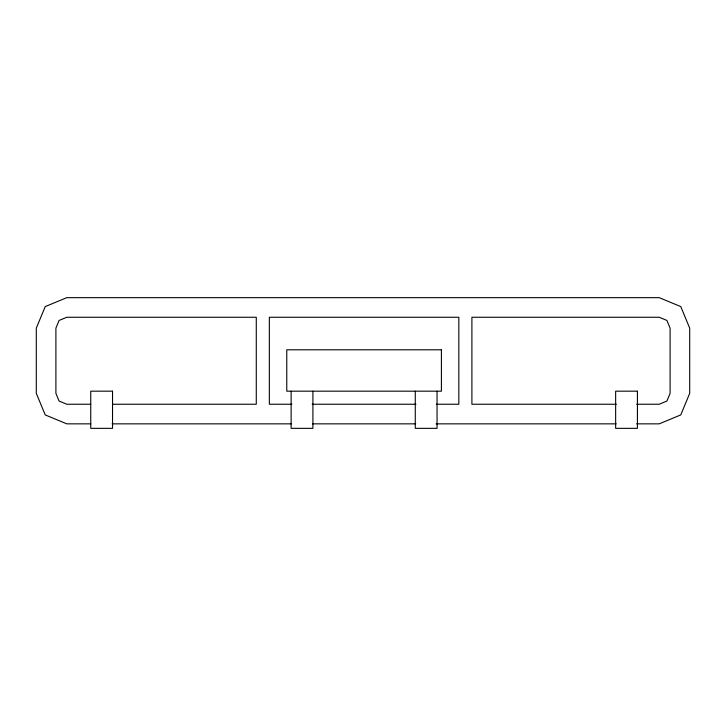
<?xml version="1.0" encoding="UTF-8"?>
<svg xmlns="http://www.w3.org/2000/svg" width="726" height="726" viewBox="0 0 726 726"><rect width="100%" height="100%" fill="white"/><g stroke="black" fill="none" stroke-linecap="round" stroke-linejoin="round"><path stroke-width="1.09" d="M90.75 404.246L66.792 404.246L59.087 401.061L55.902 393.356L55.902 328.152L59.087 320.447L66.792 317.262L256.278 317.262L256.278 404.246L112.53 404.246M291.906 404.246L269.346 404.246L269.346 317.262L458.832 317.262L458.832 404.246L436.272 404.246M312.207 404.246L415.971 404.246M616.329 404.246L471.9 404.246L471.9 317.262L659.208 317.262L666.913 320.447L670.098 328.152L670.098 393.356L666.913 401.061L659.208 404.246L636.638 404.246M90.75 423.848L66.792 423.848L45.23 414.918L36.3 393.356L36.3 328.152L45.23 306.59L66.792 297.66L659.208 297.66L680.77 306.59L689.7 328.152L689.7 393.356L680.77 414.918L659.208 423.848L636.557 423.848M112.103 423.848L291.18 423.848M312.597 423.848L415.744 423.848M436.126 423.848L616.174 423.848M437.052 391.178L437.052 428.34L415.272 428.34L415.272 391.178M312.906 391.178L312.906 428.34L291.126 428.34L291.126 391.178M441.408 349.796L286.77 349.796L286.77 391.178L441.408 391.178L441.408 349.796M112.53 391.178L90.75 391.178L90.75 428.34L112.53 428.34L112.53 391.178M637.428 391.178L615.648 391.178L615.648 428.34L637.428 428.34L637.428 391.178"/></g></svg>
